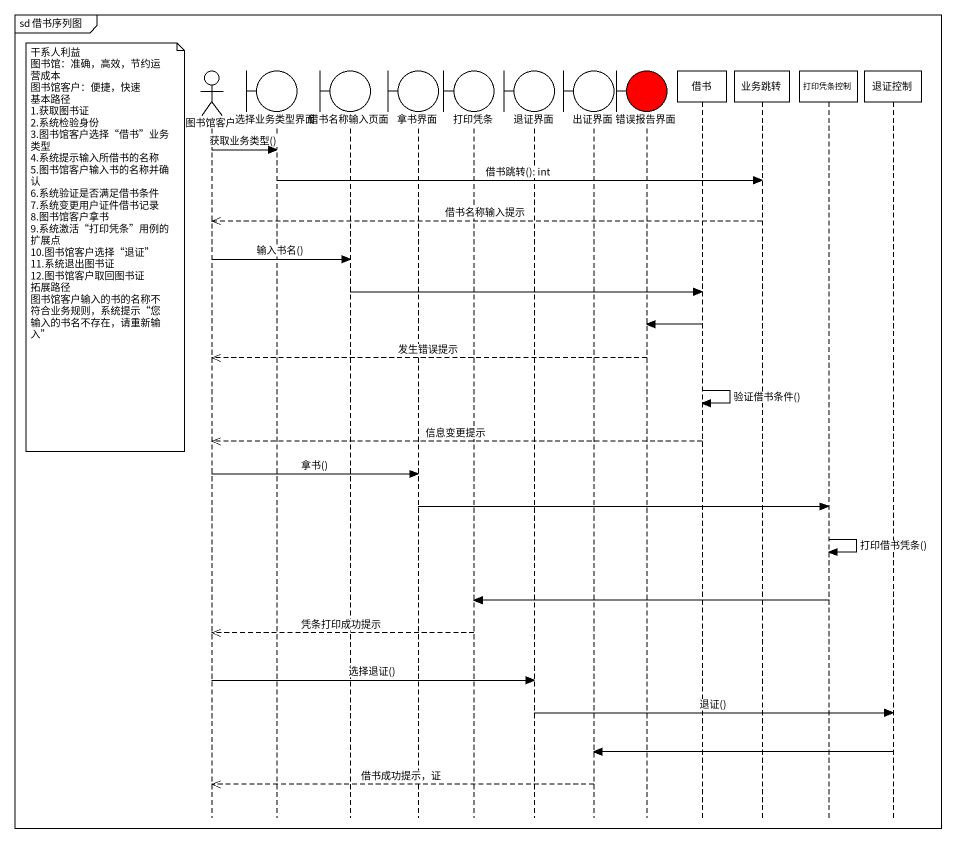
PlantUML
@startuml
mainframe sd 借书序列图
hide footbox
actor 图书馆客户
boundary 选择业务类型界面
boundary 借书名称输入页面
boundary 拿书界面
boundary 打印凭条
boundary 退证界面
boundary 出证界面
boundary 错误报告界面 #FF0000
participant 借书
participant 业务跳转
participant 打印凭条控制
participant 退证控制

图书馆客户 -> 选择业务类型界面 : 获取业务类型()
选择业务类型界面 -> 业务跳转 : 借书跳转(): int
业务跳转 -->> 图书馆客户 : 借书名称输入提示
note left of 图书馆客户
  干系人利益
  图书馆：准确，高效，节约运营成本
  图书馆客户：便捷，快速
  基本路径
  1.获取图书证
  2.系统检验身份
  3.图书馆客户选择“借书”业务类型
  4.系统提示输入所借书的名称
  5.图书馆客户输入书的名称并确认
  6.系统验证是否满足借书条件
  7.系统变更用户证件借书记录
  8.图书馆客户拿书
  9.系统激活“打印凭条”用例的扩展点
  10.图书馆客户选择“退证”
  11.系统退出图书证
  12.图书馆客户取回图书证
  拓展路径
  图书馆客户输入的书的名称不符合业务规则，系统提示“您输入的书名不存在，请重新输入”
end note
图书馆客户 -> 借书名称输入页面 : 输入书名()
借书名称输入页面 -> 借书
借书 -> 错误报告界面
错误报告界面 -->> 图书馆客户 : 发生错误提示
借书 -> 借书 : 验证借书条件()
借书 -->> 图书馆客户 : 信息变更提示
图书馆客户 -> 拿书界面 : 拿书()
拿书界面 -> 打印凭条控制
打印凭条控制 -> 打印凭条控制 : 打印借书凭条()
打印凭条控制 -> 打印凭条
打印凭条 -->> 图书馆客户 : 凭条打印成功提示
图书馆客户 -> 退证界面 : 选择退证()
退证界面 -> 退证控制 : 退证()
退证控制 -> 出证界面
出证界面 -->> 图书馆客户 : 借书成功提示，证
@enduml
